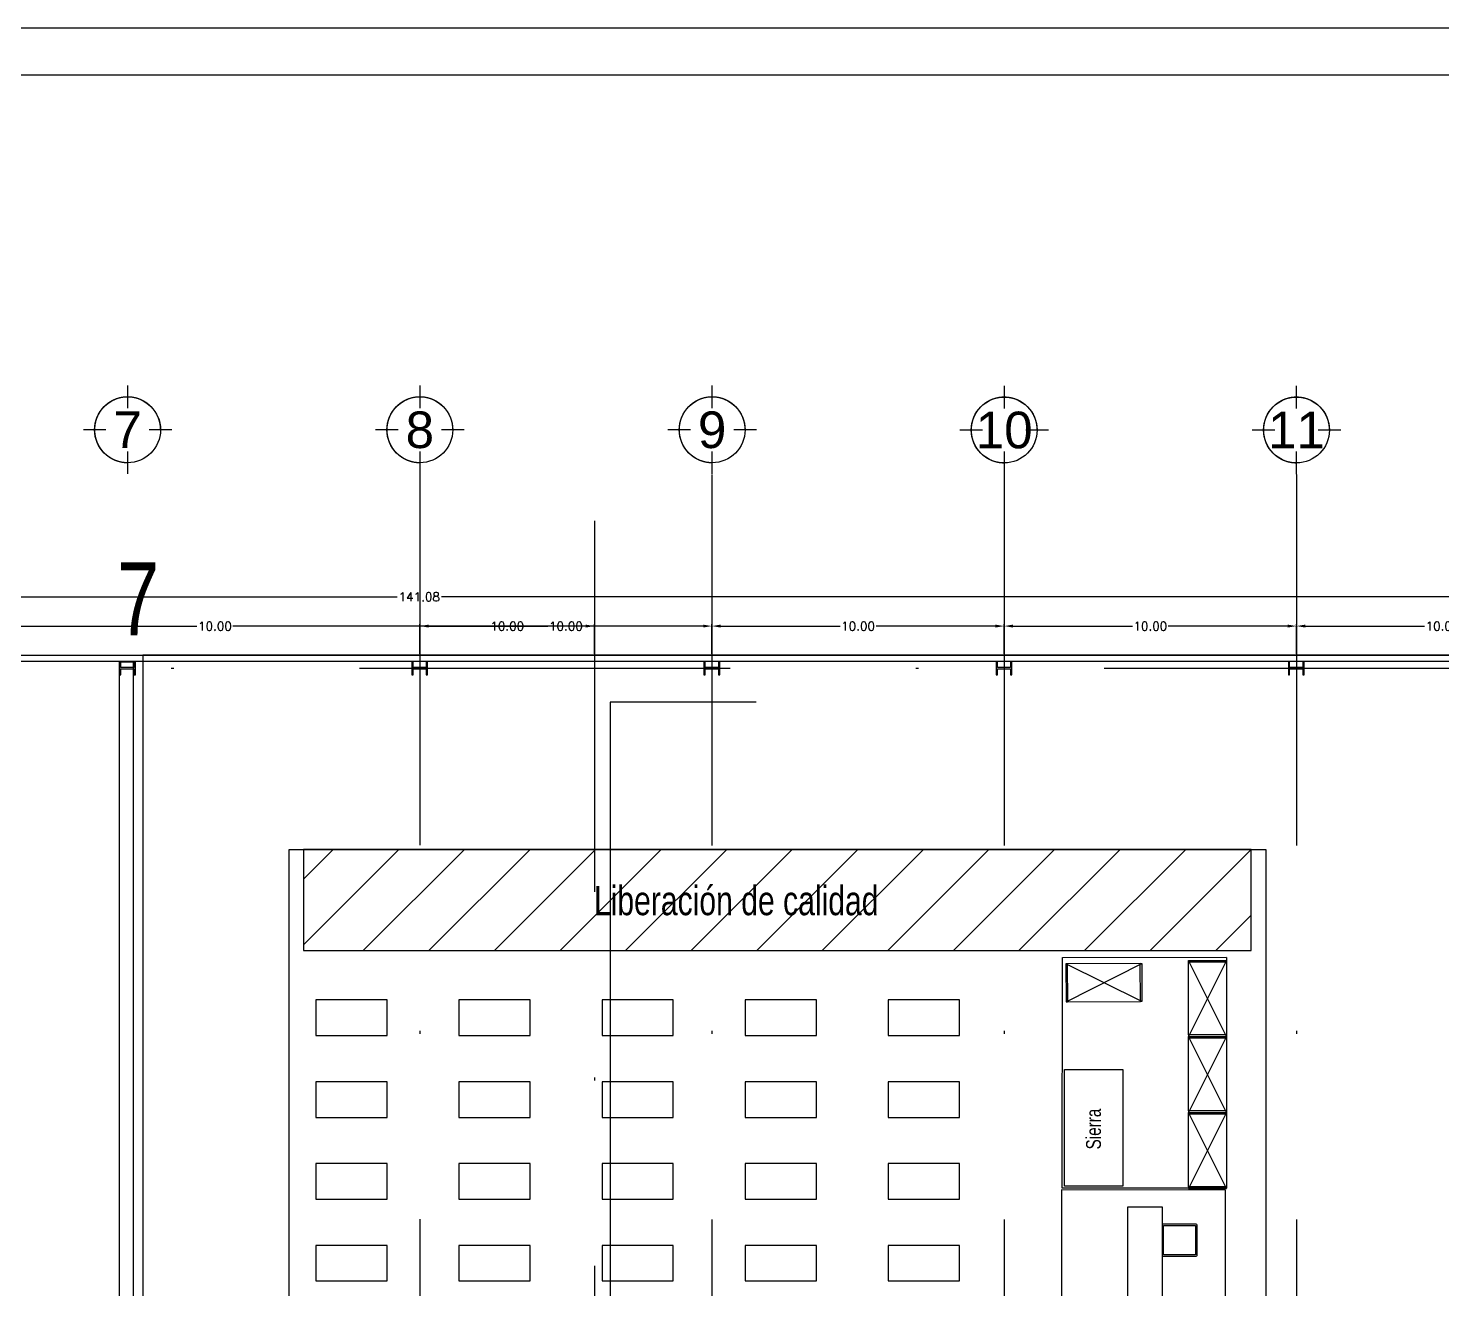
# Model space of a CAD drawing. Header units: millimetres. Extents: x -3 to 3438, y -2371 to 140.
# Drawn here: x 371.24 to 419.64, y 96.75 to 139.89 of the extents above; entities that cross this region are included whole.
import ezdxf
from ezdxf.enums import TextEntityAlignment as Align

# ---------------------------------------------------------------- set-up
doc = ezdxf.new("R2010")
doc.units = ezdxf.units.MM
doc.linetypes.add('DASHDOT', pattern=[25.4, 12.7, -6.35, 0, -6.35])
doc.layers.get('0').update_dxf_attribs({"color": 3})
for name, color, linetype in [('1- 1', 1, 'Continuous'), ('1- 2', 223, 'Continuous'), ('1- muro de carga', 5, 'Continuous'), ('dim-75', 2, 'Continuous'), ('ejes', 140, 'DASHDOT'), ('MARCO', 254, 'Continuous')]:
    doc.layers.add(name, color=color, linetype=linetype)
doc.styles.add('ALA', font='arial.ttf')
doc.styles.get("Standard").update_dxf_attribs({"font": 'arial.ttf'})
doc.styles.add('TEXTO GENERAL', font='swissc.ttf', dxfattribs={"width": 0.9, "height": 1})
doc.styles.add('TEXTOS', font='romans.shx')
doc.dimstyles.new('DIM-75P', dxfattribs={"dimtxt": 0.3, "dimasz": 0.3, "dimexe": 0.0675, "dimexo": 0.0468, "dimgap": 0.0375, "dimtad": 0, "dimtih": 1, "dimtoh": 1, "dimzin": 0, "dimdsep": 46, "dimtxsty": 'TEXTOS', "dimcen": 0.3, "dimclrd": 1, "dimclre": 1, "dimclrt": 2, "dimadec": 0, "dimazin": 0, "dimtfac": 1, "dimtmove": 1, "dimatfit": 3, "dimldrblk": 'flecha', "dimfxl": 0.045, "dimtolj": 1, "dimtzin": 0, "dimlwd": -1, "dimlwe": -1, "dimarcsym": 0})

# ---------------------------------------------------------------- blocks, each defined once
blk = doc.blocks.new('ejeh')
at = {"layer": 'ejes', "const_width": 0.02}
for points in [[(0, 1.348), (0, 1)], [(-0.326, 0.674), (-0.674, 0.674)], [(0.326, 0.674), (0.674, 0.674)], [(0, 0), (0, 0.348)]]:
    blk.add_lwpolyline(points, dxfattribs=at)
blk.add_lwpolyline([(0, 0.174, -2.414214), (0.5, 0.674, 1)], format="xyb", dxfattribs=at)
at = {"layer": 'ejes'}
blk.add_circle((0, 0.674), 0.5, dxfattribs=at)
blk.add_attdef('X', text='', height=0.556, dxfattribs=at).set_placement((0, 0.674), align=Align.MIDDLE_CENTER)
blk = doc.blocks.new('*D49')
at = {"layer": 'Defpoints', "color": 0, "transparency": 16777216}
for p in [(390.634, 119.429), (364.636, 118.429), (390.634, 118.429)]:
    blk.add_point(p, dxfattribs=at)
at = {"layer": 'dim-75', "color": 1, "transparency": 16777216}
for p, q in [((364.636, 118.475), (364.636, 119.496)), ((364.936, 119.429), (377.019, 119.429)), ((390.334, 119.429), (378.251, 119.429)), ((390.634, 118.475), (390.634, 119.496))]:
    blk.add_line(p, q, dxfattribs=at)
for points in [[(364.936, 119.479), (364.936, 119.379), (364.636, 119.429)], [(390.334, 119.479), (390.334, 119.379), (390.634, 119.429)]]:
    blk.add_solid(points, dxfattribs=at)
at = {"layer": 'dim-75', "color": 2, "transparency": 16777216, "insert": (377.635, 119.429), "char_height": 0.3, "attachment_point": 5, "style": 'TEXTOS'}
blk.add_mtext('\\A1;10.00', dxfattribs=at)
blk = doc.blocks.new('flecha')
at = {"ltscale": 6}
for points in [[(-0.02, 0.03), (-0.11, 0.13), (-0.12, 0.05), (-0.12, 0.21)], [(-0.02, -0.03), (-0.11, -0.13), (-0.12, -0.05), (-0.12, -0.21)]]:
    blk.add_hatch(color=256, dxfattribs=at).paths.add_polyline_path(points)
for p, q in [((0.01, -0.02), (-0.14, 0.24)), ((0.01, 0.02), (-0.14, -0.24)), ((-0.13, 0.24), (-0.13, 0.03)), ((-0.13, 0.03), (-0.1, 0.12)), ((0, 0), (-0.1, 0.12)), ((0, 0), (-0.1, -0.12)), ((-0.13, -0.02), (-0.13, -0.24)), ((-0.13, -0.02), (-0.1, -0.12))]:
    blk.add_line(p, q, dxfattribs=at)
for points in [[(-0.02, 0.03), (-0.11, 0.13), (-0.12, 0.05), (-0.12, 0.21)], [(-0.02, -0.03), (-0.11, -0.13), (-0.12, -0.05), (-0.12, -0.21)]]:
    blk.add_lwpolyline(points, close=True, dxfattribs=at)
blk = doc.blocks.new('*D50')
at = {"layer": 'Defpoints', "color": 0, "transparency": 16777216}
for p in [(384.652, 119.429), (384.652, 118.429), (390.634, 118.429)]:
    blk.add_point(p, dxfattribs=at)
at = {"layer": 'dim-75', "color": 1, "transparency": 16777216}
for p, q in [((384.652, 118.475), (384.652, 119.496)), ((384.952, 119.429), (387.027, 119.429)), ((390.334, 119.429), (388.259, 119.429)), ((390.634, 118.475), (390.634, 119.496))]:
    blk.add_line(p, q, dxfattribs=at)
for points in [[(384.952, 119.479), (384.952, 119.379), (384.652, 119.429)], [(390.334, 119.479), (390.334, 119.379), (390.634, 119.429)]]:
    blk.add_solid(points, dxfattribs=at)
at = {"layer": 'dim-75', "color": 2, "transparency": 16777216, "insert": (387.643, 119.429), "char_height": 0.3, "attachment_point": 5, "style": 'TEXTOS'}
blk.add_mtext('\\A1;10.00', dxfattribs=at)
blk = doc.blocks.new('*D51')
at = {"layer": 'Defpoints', "color": 0, "transparency": 16777216}
for p in [(394.652, 119.429), (384.652, 118.429), (394.652, 118.429)]:
    blk.add_point(p, dxfattribs=at)
at = {"layer": 'dim-75', "color": 1, "transparency": 16777216}
for p, q in [((384.652, 118.475), (384.652, 119.496)), ((384.952, 119.429), (389.035, 119.429)), ((394.352, 119.429), (390.268, 119.429)), ((394.652, 118.475), (394.652, 119.496))]:
    blk.add_line(p, q, dxfattribs=at)
for points in [[(384.952, 119.479), (384.952, 119.379), (384.652, 119.429)], [(394.352, 119.479), (394.352, 119.379), (394.652, 119.429)]]:
    blk.add_solid(points, dxfattribs=at)
at = {"layer": 'dim-75', "color": 2, "transparency": 16777216, "insert": (389.652, 119.429), "char_height": 0.3, "attachment_point": 5, "style": 'TEXTOS'}
blk.add_mtext('\\A1;10.00', dxfattribs=at)
blk = doc.blocks.new('*D52')
at = {"layer": 'Defpoints', "color": 0, "transparency": 16777216}
for p in [(404.659, 119.429), (394.652, 118.429), (404.659, 118.429)]:
    blk.add_point(p, dxfattribs=at)
at = {"layer": 'dim-75', "color": 1, "transparency": 16777216}
for p, q in [((394.652, 118.475), (394.652, 119.496)), ((394.952, 119.429), (399.039, 119.429)), ((404.359, 119.429), (400.272, 119.429)), ((404.659, 118.475), (404.659, 119.496))]:
    blk.add_line(p, q, dxfattribs=at)
for points in [[(394.952, 119.479), (394.952, 119.379), (394.652, 119.429)], [(404.359, 119.479), (404.359, 119.379), (404.659, 119.429)]]:
    blk.add_solid(points, dxfattribs=at)
at = {"layer": 'dim-75', "color": 2, "transparency": 16777216, "insert": (399.656, 119.429), "char_height": 0.3, "attachment_point": 5, "style": 'TEXTOS'}
blk.add_mtext('\\A1;10.00', dxfattribs=at)
blk = doc.blocks.new('*D53')
at = {"layer": 'Defpoints', "color": 0, "transparency": 16777216}
for p in [(414.667, 119.429), (404.659, 118.429), (414.667, 118.429)]:
    blk.add_point(p, dxfattribs=at)
at = {"layer": 'dim-75', "color": 1, "transparency": 16777216}
for p, q in [((404.659, 118.475), (404.659, 119.496)), ((404.959, 119.429), (409.047, 119.429)), ((414.367, 119.429), (410.279, 119.429)), ((414.667, 118.475), (414.667, 119.496))]:
    blk.add_line(p, q, dxfattribs=at)
for points in [[(404.959, 119.479), (404.959, 119.379), (404.659, 119.429)], [(414.367, 119.479), (414.367, 119.379), (414.667, 119.429)]]:
    blk.add_solid(points, dxfattribs=at)
at = {"layer": 'dim-75', "color": 2, "transparency": 16777216, "insert": (409.663, 119.429), "char_height": 0.3, "attachment_point": 5, "style": 'TEXTOS'}
blk.add_mtext('\\A1;10.00', dxfattribs=at)
blk = doc.blocks.new('*D54')
at = {"layer": 'Defpoints', "color": 0, "transparency": 16777216}
for p in [(424.667, 119.429), (414.667, 118.429), (424.667, 118.429)]:
    blk.add_point(p, dxfattribs=at)
at = {"layer": 'dim-75', "color": 1, "transparency": 16777216}
for p, q in [((414.667, 118.475), (414.667, 119.496)), ((414.967, 119.429), (419.051, 119.429)), ((424.367, 119.429), (420.283, 119.429)), ((424.667, 118.475), (424.667, 119.496))]:
    blk.add_line(p, q, dxfattribs=at)
for points in [[(414.967, 119.479), (414.967, 119.379), (414.667, 119.429)], [(424.367, 119.479), (424.367, 119.379), (424.667, 119.429)]]:
    blk.add_solid(points, dxfattribs=at)
at = {"layer": 'dim-75', "color": 2, "transparency": 16777216, "insert": (419.667, 119.429), "char_height": 0.3, "attachment_point": 5, "style": 'TEXTOS'}
blk.add_mtext('\\A1;10.00', dxfattribs=at)
blk = doc.blocks.new('*D58')
at = {"layer": 'Defpoints', "color": 0, "transparency": 16777216}
for p in [(314.089, 120.429), (314.089, 118.429), (455.171, 118.429)]:
    blk.add_point(p, dxfattribs=at)
at = {"layer": 'dim-75', "color": 1, "transparency": 16777216}
for p, q in [((314.089, 118.475), (314.089, 120.496)), ((314.389, 120.429), (383.871, 120.429)), ((454.871, 120.429), (385.389, 120.429)), ((455.171, 118.475), (455.171, 120.496))]:
    blk.add_line(p, q, dxfattribs=at)
for points in [[(314.389, 120.479), (314.389, 120.379), (314.089, 120.429)], [(454.871, 120.479), (454.871, 120.379), (455.171, 120.429)]]:
    blk.add_solid(points, dxfattribs=at)
at = {"layer": 'dim-75', "color": 2, "transparency": 16777216, "insert": (384.63, 120.429), "char_height": 0.3, "attachment_point": 5, "style": 'TEXTOS'}
blk.add_mtext('\\A1;141.08', dxfattribs=at)
blk = doc.blocks.new('ARRAY BASE$0$Rack madera')
for p, q in [((0.002, 0.002), (0.002, 1.302)), ((0.002, 1.302), (0.052, 1.302)), ((2.602, 1.302), (0.002, 0.002)), ((0.002, 1.302), (2.602, 0.002)), ((2.552, 1.302), (0.052, 1.302)), ((0.052, 1.302), (0.052, 0.002)), ((2.552, 0.002), (2.552, 1.302)), ((2.602, 1.302), (2.552, 1.302)), ((2.602, 0.002), (2.602, 1.302)), ((0.052, 0.002), (0.002, 0.002)), ((0.052, 0.002), (2.552, 0.002)), ((2.552, 0.002), (2.602, 0.002))]:
    blk.add_line(p, q)
blk = doc.blocks.new('ARRAY BASE$0$CNC-MESA DE TRABAJO')
h = blk.add_hatch()
h.set_pattern_fill('ANSI31', color=256, scale=0.5)
h.set_pattern_definition([(45, (-431.5585, -9.9806), (-1.122532, 1.122532), [])])
h.paths.add_polyline_path([(-0.512, 51.544), (-0.512, 55.007), (-32.952, 55.007), (-32.952, 51.544)])
h.paths.add_polyline_path([(-23.342, 52.188), (-13.2, 52.188), (-13.2, 54.282), (-23.342, 54.282)], flags=24)
blk.add_line((-7.38, 51.544), (-1.879, 51.544))
for points in [[(-33.452, 55.007), (0, 55.007), (0, 0), (-33.452, 0)], [(-32.952, 51.544), (-0.512, 51.544), (-0.512, 55.007), (-32.952, 55.007)], [(-30.093, 48.635), (-30.093, 49.855), (-32.533, 49.855), (-32.533, 48.635)], [(-25.193, 48.635), (-25.193, 49.855), (-27.633, 49.855), (-27.633, 48.635)], [(-20.293, 48.635), (-20.293, 49.855), (-22.733, 49.855), (-22.733, 48.635)], [(-15.393, 48.635), (-15.393, 49.855), (-17.833, 49.855), (-17.833, 48.635)], [(-10.493, 48.635), (-10.493, 49.855), (-12.933, 49.855), (-12.933, 48.635)], [(-6.896, 43.475), (-6.896, 47.476), (-4.898, 47.476), (-4.898, 43.475)], [(-30.093, 45.835), (-30.093, 47.055), (-32.533, 47.055), (-32.533, 45.835)], [(-25.193, 45.835), (-25.193, 47.055), (-27.633, 47.055), (-27.633, 45.835)], [(-20.293, 45.835), (-20.293, 47.055), (-22.733, 47.055), (-22.733, 45.835)], [(-15.393, 45.835), (-15.393, 47.055), (-17.833, 47.055), (-17.833, 45.835)], [(-10.493, 45.835), (-10.493, 47.055), (-12.933, 47.055), (-12.933, 45.835)], [(-30.093, 43.035), (-30.093, 44.255), (-32.533, 44.255), (-32.533, 43.035)], [(-25.193, 43.035), (-25.193, 44.255), (-27.633, 44.255), (-27.633, 43.035)], [(-20.293, 43.035), (-20.293, 44.255), (-22.733, 44.255), (-22.733, 43.035)], [(-15.393, 43.035), (-15.393, 44.255), (-17.833, 44.255), (-17.833, 43.035)], [(-10.493, 43.035), (-10.493, 44.255), (-12.933, 44.255), (-12.933, 43.035)], [(-3.547, 35.708), (-3.547, 42.758), (-4.747, 42.758), (-4.747, 35.708)], [(-3.508, 41.132), (-3.508, 42.132), (-2.408, 42.132), (-2.408, 41.132)], [(-30.093, 40.235), (-30.093, 41.455), (-32.533, 41.455), (-32.533, 40.235)], [(-25.193, 40.235), (-25.193, 41.455), (-27.633, 41.455), (-27.633, 40.235)], [(-20.293, 40.235), (-20.293, 41.455), (-22.733, 41.455), (-22.733, 40.235)], [(-15.393, 40.235), (-15.393, 41.455), (-17.833, 41.455), (-17.833, 40.235)], [(-10.493, 40.235), (-10.493, 41.455), (-12.933, 41.455), (-12.933, 40.235)]]:
    blk.add_lwpolyline(points, close=True)
for points in [[(-1.35, 51.309), (-1.35, 43.407), (-6.975, 43.407), (-6.964, 51.309), (-1.35, 51.314)], [(-6.993, 29.663), (-1.379, 29.663), (-1.391, 43.345), (-7.004, 43.357), (-7.004, 29.651)]]:
    blk.add_lwpolyline(points)
blk.add_lwpolyline([(-2.408, 42.182), (-3.508, 42.182, 0.414214), (-3.558, 42.132), (-3.558, 41.132, 0.414214), (-3.508, 41.082), (-2.408, 41.082, 0.414214), (-2.358, 41.132), (-2.358, 42.132, 0.414214)], format="xyb", close=True)
at = {"rotation": 180.2983981289786}
blk.add_blockref('ARRAY BASE$0$Rack madera', (-4.251, 51.107), dxfattribs=at)
at = {"xscale": -1, "rotation": 270}
for p in [(-2.652, 48.604), (-2.652, 46.004), (-2.652, 43.404)]:
    blk.add_blockref('ARRAY BASE$0$Rack madera', p, dxfattribs=at)
at = {"insert": (-23.012, 53.755), "char_height": 1, "attachment_point": 1, "style": 'TEXTO GENERAL'}
blk.add_mtext_dynamic_manual_height_columns('Liberación de calidad', width=22.11527, gutter_width=12.5, heights=[0], dxfattribs=at)
at = {"insert": (-6.16, 44.738), "char_height": 0.50733, "attachment_point": 1, "rotation": 90, "style": 'TEXTO GENERAL'}
blk.add_mtext_dynamic_manual_height_columns('{\\C256;\\c0;Sierra}', width=2.79059, gutter_width=2.537, heights=[0], dxfattribs=at)

msp = doc.modelspace()

# ---------------------------------------------------------------- linework, layer by layer
msp.add_line((435.171, 118.429), (375.171, 118.429))
for points in [[(374.366, 118.207), (374.839, 118.207), (374.839, 38.265), (374.366, 38.265)], [(375.171, 38.429), (435.171, 38.429), (435.171, 118.429), (375.171, 118.429)]]:
    msp.add_lwpolyline(points, close=True)
for points in [[(375.171, 118.429), (455.171, 118.429)], [(380.171, 118.429), (380.171, 118.429), (375.171, 118.429), (375.171, 38.429)], [(396.162, 116.827), (396.162, 116.827), (391.162, 116.827), (391.162, 36.827)], [(380.171, 56.779), (380.171, 111.785)]]:
    msp.add_lwpolyline(points)
at = {"layer": '1- 1', "lineweight": 25}
for points in [[(294.776, 139.89), (294.776, -75.213), (584.919, -75.213), (584.919, 139.89), (294.776, 139.89)], [(540.25, 138.286), (296.285, 138.286), (296.285, -74.218)]]:
    msp.add_lwpolyline(points, dxfattribs=at)
at = {"layer": '1- 2', "lineweight": 25}
for points in [[(374.863, 118.01), (374.413, 118.01), (374.413, 118.207), (374.366, 118.207), (374.366, 117.757), (374.413, 117.757), (374.413, 117.962), (374.863, 117.962), (374.863, 117.757), (374.911, 117.757), (374.911, 118.207), (374.863, 118.207), (374.863, 118.01)], [(384.871, 118.01), (384.421, 118.01), (384.421, 118.207), (384.374, 118.207), (384.374, 117.757), (384.421, 117.757), (384.421, 117.962), (384.871, 117.962), (384.871, 117.757), (384.911, 117.757), (384.911, 118.207), (384.871, 118.207), (384.871, 118.01)], [(394.871, 118.01), (394.421, 118.01), (394.421, 118.207), (394.374, 118.207), (394.374, 117.757), (394.421, 117.757), (394.421, 117.962), (394.871, 117.962), (394.871, 117.757), (394.919, 117.757), (394.919, 118.207), (394.871, 118.207), (394.871, 118.01)], [(404.879, 118.01), (404.429, 118.01), (404.429, 118.207), (404.381, 118.207), (404.381, 117.757), (404.429, 117.757), (404.429, 117.962), (404.879, 117.962), (404.879, 117.757), (404.926, 117.757), (404.926, 118.207), (404.879, 118.207), (404.879, 118.01)], [(414.879, 118.01), (414.429, 118.01), (414.429, 118.207), (414.389, 118.207), (414.389, 117.757), (414.429, 117.757), (414.429, 117.962), (414.879, 117.962), (414.879, 117.757), (414.926, 117.757), (414.926, 118.207), (414.879, 118.207), (414.879, 118.01)]]:
    msp.add_lwpolyline(points, dxfattribs=at)
at = {"layer": '1- muro de carga', "lineweight": 25}
msp.add_lwpolyline([(314.089, 38.429), (314.089, 118.429), (455.171, 118.429), (476.656, 38.429)], close=True, dxfattribs=at)
msp.add_lwpolyline([(320.179, 38.626), (314.287, 38.626), (314.287, 118.231), (455.012, 118.231), (476.395, 38.626), (321.38, 38.626)], dxfattribs=at)
at = {"layer": 'ejes'}
for p, q in [((384.652, 124.629), (384.652, 38.902)), ((394.652, 124.621), (394.652, 38.902)), ((404.659, 124.621), (404.659, 38.902)), ((414.667, 124.621), (414.667, 38.902)), ((390.634, 123.028), (390.634, 37.301)), ((306.08, 117.986), (476.538, 117.986))]:
    msp.add_line(p, q, dxfattribs=at)

# ---------------------------------------------------------------- block references
msp.add_blockref('ARRAY BASE$0$CNC-MESA DE TRABAJO', (413.623, 56.779))
at = {"layer": 'MARCO'}
ref = msp.add_blockref('ejeh', (374.643, 124.629), dxfattribs=dict(at, xscale=2.254873559710263, yscale=2.254873559710263, zscale=2.254873559710263))
ref.add_attrib('X', '7', dxfattribs={"layer": 'ejes', "height": 1.254, "style": 'ALA'}).set_placement((374.643, 126.149), align=Align.MIDDLE_CENTER)
ref = msp.add_blockref('ejeh', (384.651, 124.629), dxfattribs=dict(at, xscale=2.254873559710263, yscale=2.254873559710263, zscale=2.254873559710263))
ref.add_attrib('X', '8', dxfattribs={"layer": 'ejes', "height": 1.254, "style": 'ALA'}).set_placement((384.651, 126.149), align=Align.MIDDLE_CENTER)
ref = msp.add_blockref('ejeh', (394.659, 124.629), dxfattribs=dict(at, xscale=2.254873559710263, yscale=2.254873559710263, zscale=2.254873559710263))
ref.add_attrib('X', '9', dxfattribs={"layer": 'ejes', "height": 1.254, "style": 'ALA'}).set_placement((394.659, 126.149), align=Align.MIDDLE_CENTER)
ref = msp.add_blockref('ejeh', (404.659, 124.621), dxfattribs=dict(at, xscale=2.254873559710263, yscale=2.254873559710263, zscale=2.254873559710263))
ref.add_attrib('X', '10', dxfattribs={"layer": 'ejes', "height": 1.2537, "style": 'ALA'}).set_placement((404.659, 126.141), align=Align.MIDDLE_CENTER)
ref = msp.add_blockref('ejeh', (414.667, 124.621), dxfattribs=dict(at, xscale=2.254873559710263, yscale=2.254873559710263, zscale=2.254873559710263))
ref.add_attrib('X', '11', dxfattribs={"layer": 'ejes', "height": 1.2537, "style": 'ALA'}).set_placement((414.667, 126.141), align=Align.MIDDLE_CENTER)

# ---------------------------------------------------------------- texts
at = {"insert": (374.287, 121.609), "char_height": 2.5, "attachment_point": 1, "style": 'TEXTO GENERAL'}
msp.add_mtext_dynamic_manual_height_columns('7', width=5.00894, gutter_width=12.5, heights=[0], dxfattribs=at)

# ---------------------------------------------------------------- dimensions: what is measured, and where the dimension line sits
at = {"layer": 'dim-75'}
for base, p1, p2, picture, middle in [((314.089, 120.429), (455.171, 118.429), (314.089, 118.429), '*D58', (384.63, 120.429)), ((394.652, 119.429), (384.652, 118.429), (394.652, 118.429), '*D51', (389.652, 119.429)), ((424.667, 119.429), (414.667, 118.429), (424.667, 118.429), '*D54', (419.667, 119.429))]:
    dim = msp.add_linear_dim(base=base, p1=p1, p2=p2, dimstyle='DIM-75P', dxfattribs=at)
    dim.commit()
    dim.dimension.update_dxf_attribs({"geometry": picture, "text_midpoint": middle})
for base, p1, p2, picture, middle in [((390.634, 119.429), (364.636, 118.429), (390.634, 118.429), '*D49', (377.635, 119.429)), ((384.652, 119.429), (390.634, 118.429), (384.652, 118.429), '*D50', (387.643, 119.429)), ((404.659, 119.429), (394.652, 118.429), (404.659, 118.429), '*D52', (399.656, 119.429)), ((414.667, 119.429), (404.659, 118.429), (414.667, 118.429), '*D53', (409.663, 119.429))]:
    dim = msp.add_linear_dim(base=base, p1=p1, p2=p2, text='10.00', dimstyle='DIM-75P', dxfattribs=at)
    dim.commit()
    dim.dimension.update_dxf_attribs({"geometry": picture, "text_midpoint": middle})

doc.saveas('drawing.dxf')
